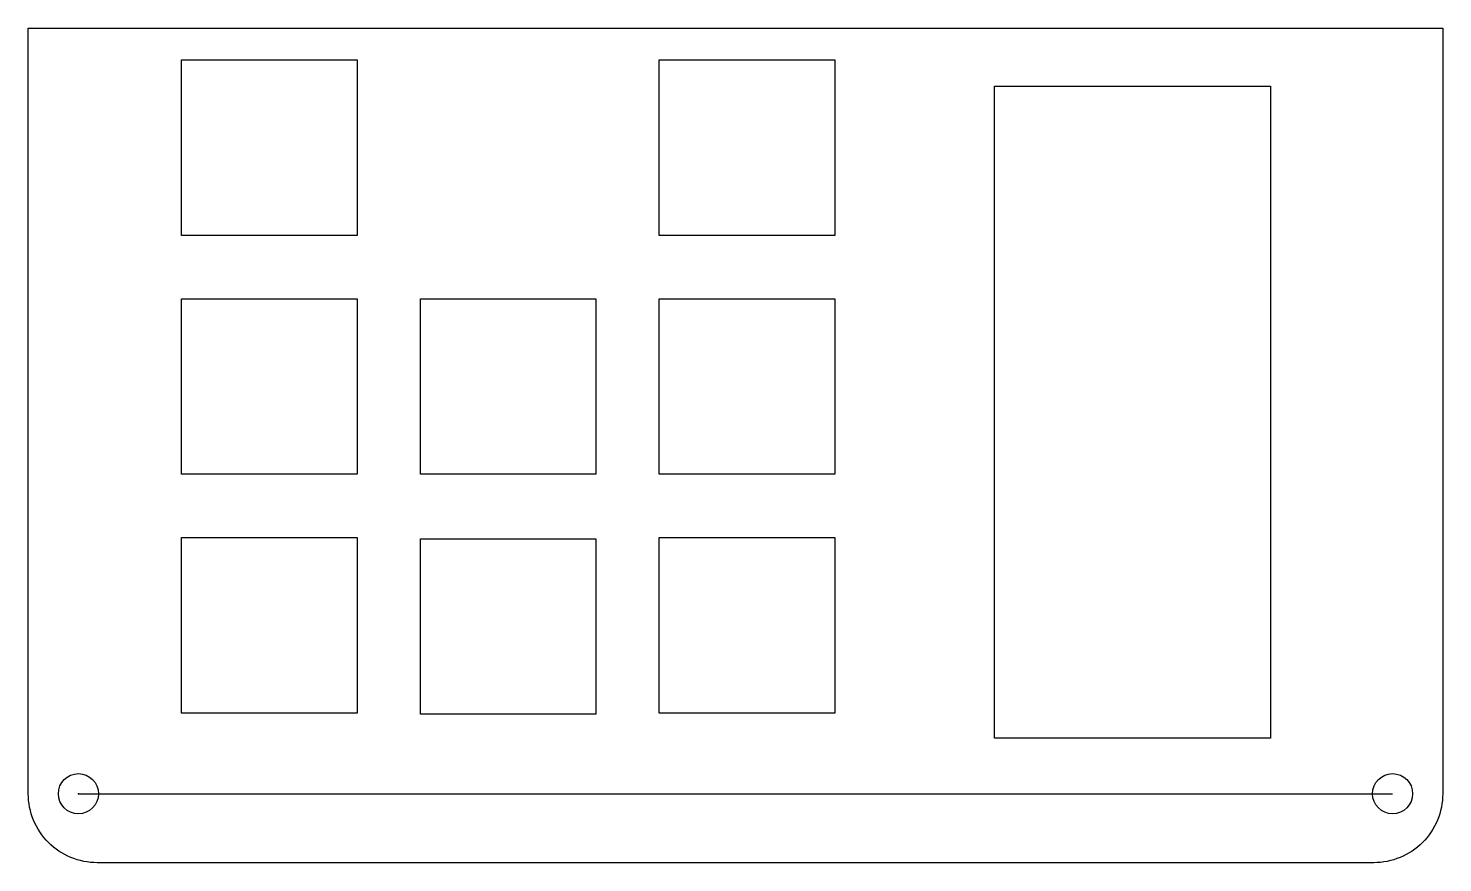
# Model space of a CAD drawing. Header units: millimetres. Extents: x -10 to 103, y -9 to 57.
import ezdxf

# ---------------------------------------------------------------- set-up
doc = ezdxf.new("R2010")
doc.units = ezdxf.units.MM
doc.layers.get('0').update_dxf_attribs({"linetype": 'CONTINUOUS'})

msp = doc.modelspace()

# ---------------------------------------------------------------- linework, layer by layer
msp.add_line((-5.6, -3.65), (99.21, -3.65))
msp.add_lwpolyline([(-9.6, 57.41), (103.21, 57.41), (103.21, -3.65, -0.414214), (97.71, -9.15), (-4.1, -9.15, -0.414214), (-9.6, -3.65)], format="xyb", close=True)
for points in [[(2.62, 54.88), (16.62, 54.88), (16.62, 40.88), (2.62, 40.88)], [(40.72, 54.88), (54.72, 54.88), (54.72, 40.88), (40.72, 40.88)], [(67.47, 52.79), (89.47, 52.79), (89.47, 0.79), (67.47, 0.79)], [(2.62, 35.83), (16.62, 35.83), (16.62, 21.83), (2.62, 21.83)], [(21.67, 35.83), (35.67, 35.83), (35.67, 21.83), (21.67, 21.83)], [(40.72, 35.83), (54.72, 35.83), (54.72, 21.83), (40.72, 21.83)], [(2.62, 16.78), (16.62, 16.78), (16.62, 2.78), (2.62, 2.78)], [(21.67, 16.69), (35.67, 16.69), (35.67, 2.69), (21.67, 2.69)], [(40.72, 16.78), (54.72, 16.78), (54.72, 2.78), (40.72, 2.78)]]:
    msp.add_lwpolyline(points, close=True)
for centre in [(-5.6, -3.65), (99.21, -3.65)]:
    msp.add_circle(centre, 1.6)
msp.add_point((-5.6, -3.65))

doc.saveas('drawing.dxf')
